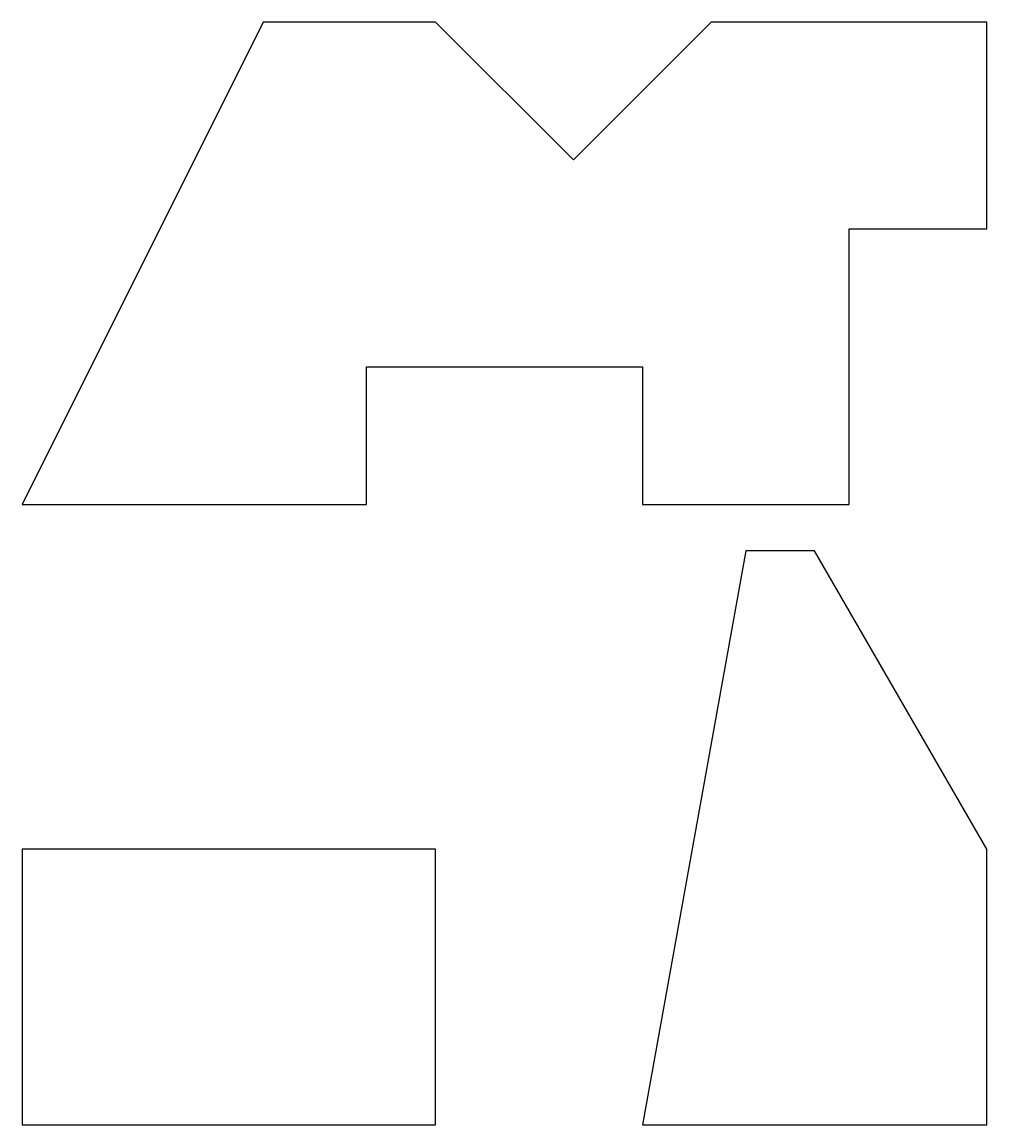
# Model space of a CAD drawing. Header units: millimetres. Extents: x 30 to 170, y 30 to 190.
import ezdxf

# ---------------------------------------------------------------- set-up
doc = ezdxf.new("R2010")
doc.units = ezdxf.units.MM

msp = doc.modelspace()

# ---------------------------------------------------------------- linework, layer by layer
for p, q in [((65, 190), (30, 120)), ((90, 190), (65, 190)), ((110, 170), (90, 190)), ((130, 190), (110, 170)), ((170, 190), (130, 190)), ((170, 160), (170, 190)), ((150, 120), (150, 160)), ((150, 160), (170, 160)), ((80, 120), (80, 140)), ((80, 140), (120, 140)), ((120, 140), (120, 120)), ((30, 120), (80, 120)), ((120, 120), (150, 120)), ((135, 113.3), (120, 30)), ((145, 113.3), (135, 113.3)), ((170, 70), (145, 113.3)), ((90, 70), (30, 70)), ((30, 70), (30, 30)), ((90, 30), (90, 70)), ((170, 30), (170, 70)), ((30, 30), (90, 30)), ((120, 30), (170, 30))]:
    msp.add_line(p, q)

doc.saveas('drawing.dxf')
